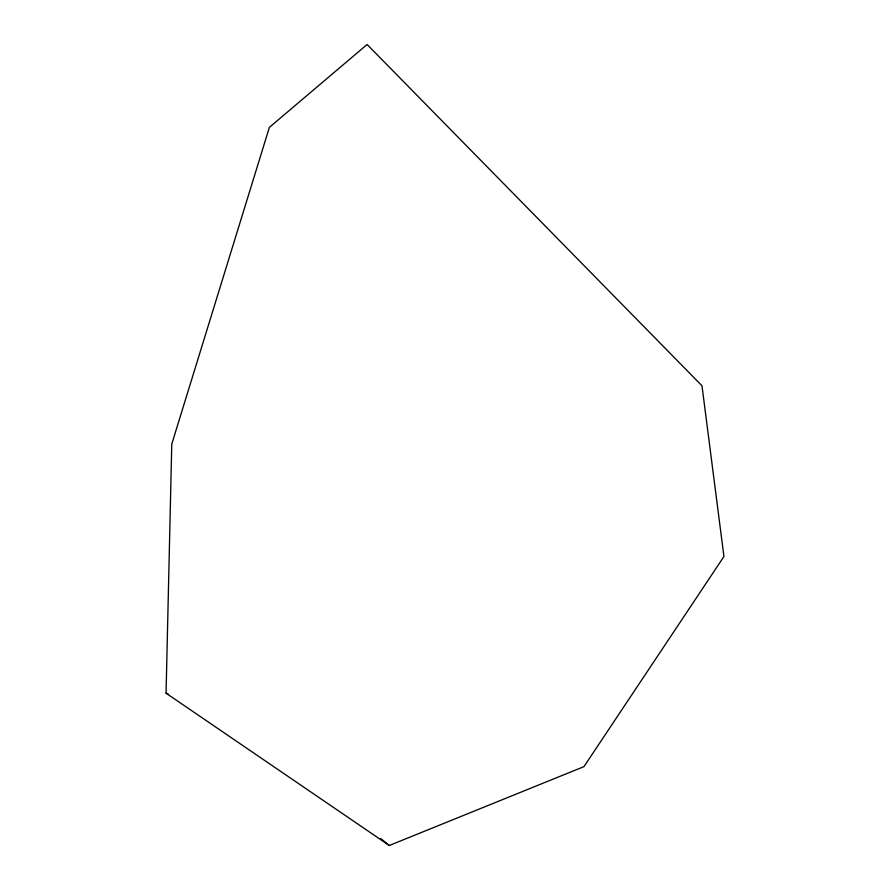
<?xml version="1.0" encoding="UTF-8"?>
<svg xmlns="http://www.w3.org/2000/svg" width="890" height="890" viewBox="0 0 890 890"><rect width="100%" height="100%" fill="white"/><g stroke="black" fill="none" stroke-linecap="round" stroke-linejoin="round"><path stroke-width="1.33" d="M166.063 693.177L171.77 444.099L269.381 127.359L367.114 44.5L701.976 385.771L723.937 556.506L583.973 766.624L389.275 845.5L166.063 693.177L168.588 694.311M380.72 838.514L389.275 845.5"/></g></svg>
